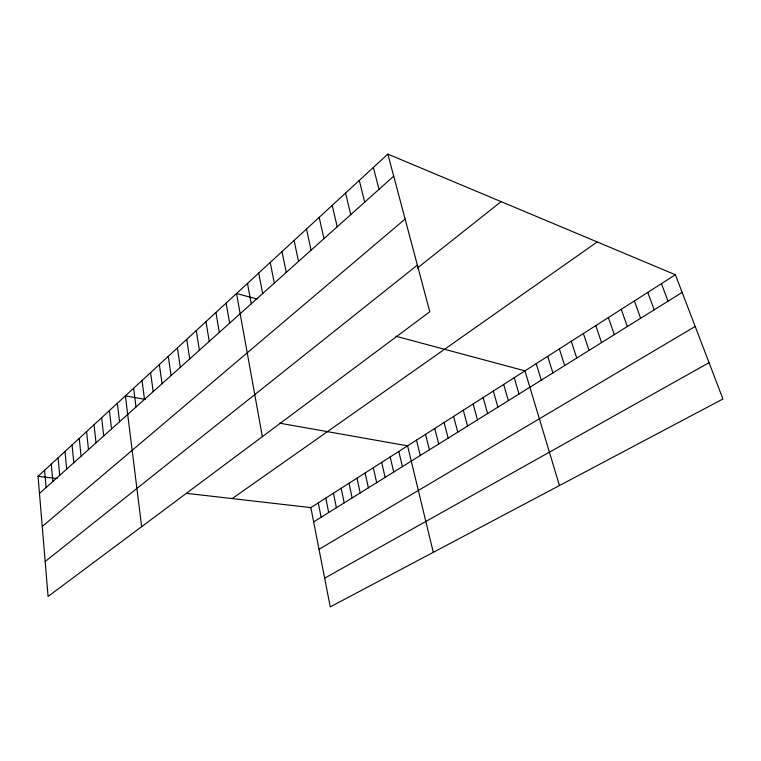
<?xml version="1.0" encoding="UTF-8"?>
<svg xmlns="http://www.w3.org/2000/svg" width="761" height="761" viewBox="0 0 761 761"><rect width="100%" height="100%" fill="white"/><g stroke="black" fill="none" stroke-linecap="round" stroke-linejoin="round"><path stroke-width="1.14" d="M387.844 154.112L429.784 311.772L48.086 596.462L38.05 476.3L387.844 154.112L675.388 274.75L722.95 398.973L330.255 606.888L310.869 507.616L675.388 274.75M39.486 493.461L393.713 176.172M42.245 526.507L405.118 219.054M45.165 561.513L417.37 265.113M417.342 268.091L501.08 201.627M232.2 498.588L597.204 241.95M313.656 521.903L682.141 292.405M319.011 549.309L695.193 326.469M324.652 578.189L709.052 362.683M38.05 476.3L57.161 478.498M187.729 493.48L310.869 507.616M145.541 399.43L125.384 395.863L141.651 526.679M279.496 423.154L407.573 445.841L433.285 552.334M257.142 299.035L236.519 293.499L262.355 436.652M395.901 336.248L524.957 370.854L559.449 485.537M661.442 283.663L668.025 301.204M647.782 292.386L654.184 309.822M634.389 300.937L640.629 318.26M621.271 309.327L627.34 326.536M608.4 317.546L614.317 334.65M595.787 325.603L601.542 342.602M583.411 333.508L589.024 350.402M571.273 341.261L576.733 358.05M559.364 348.871L564.691 365.556M547.682 356.338L552.867 372.919M536.21 363.663L541.271 380.148M514.217 377.713L519.031 393.998M503.677 384.448L508.367 400.638M493.318 391.068L497.894 407.164M483.13 397.575L487.601 413.565M473.123 403.967L477.48 419.872M463.287 410.246L467.539 426.065M453.613 416.429L457.761 432.153M444.101 422.507L448.153 438.136M373.375 167.449L379.007 189.337M434.74 428.481L438.697 444.024M425.532 434.369L429.404 449.818M359.287 180.424L364.7 202.16M416.476 440.153L420.253 455.516M345.561 193.066L350.764 214.64M398.802 451.444L402.407 466.626M332.196 205.375L337.19 226.797M390.174 456.952L393.694 472.058M381.689 462.374L385.123 477.394M319.173 217.37L323.967 238.64M373.328 467.72L376.685 482.655M365.099 472.971L368.381 487.83M306.474 229.071L311.087 250.179M356.995 478.155L360.2 492.919M349.014 483.254L352.143 497.932M294.088 240.476L298.521 261.432M341.156 488.267L344.21 502.878M333.413 493.214L336.4 507.739M282.008 251.596L286.269 272.409M325.784 498.094L328.704 512.534M318.269 502.888L321.123 517.252M270.222 262.459L274.321 283.111M258.711 273.056L262.659 293.556M247.487 283.396L251.273 303.753M226.112 303.087L229.622 323.149M215.934 312.457L219.32 332.376M205.984 321.618L209.246 341.404M196.252 330.588L199.392 350.231M186.73 339.358L189.746 358.869M177.408 347.948L180.309 367.316M168.276 356.348L171.082 375.592M159.344 364.576L162.036 383.687M150.592 372.643L153.189 391.62M142.022 380.538L144.514 399.382M133.622 388.272L136.019 406.992M117.318 403.292L119.544 421.756M109.403 410.579L111.544 428.919M101.641 417.722L103.705 435.939M94.041 424.733L96.019 442.826M86.573 431.611L88.476 449.58M79.249 438.355L81.075 456.21M72.057 444.976L73.817 462.707M65.008 451.473L66.692 469.09M58.083 457.846L59.7 475.349M51.282 464.115L52.842 481.504M44.604 470.26L46.098 487.535"/></g></svg>
